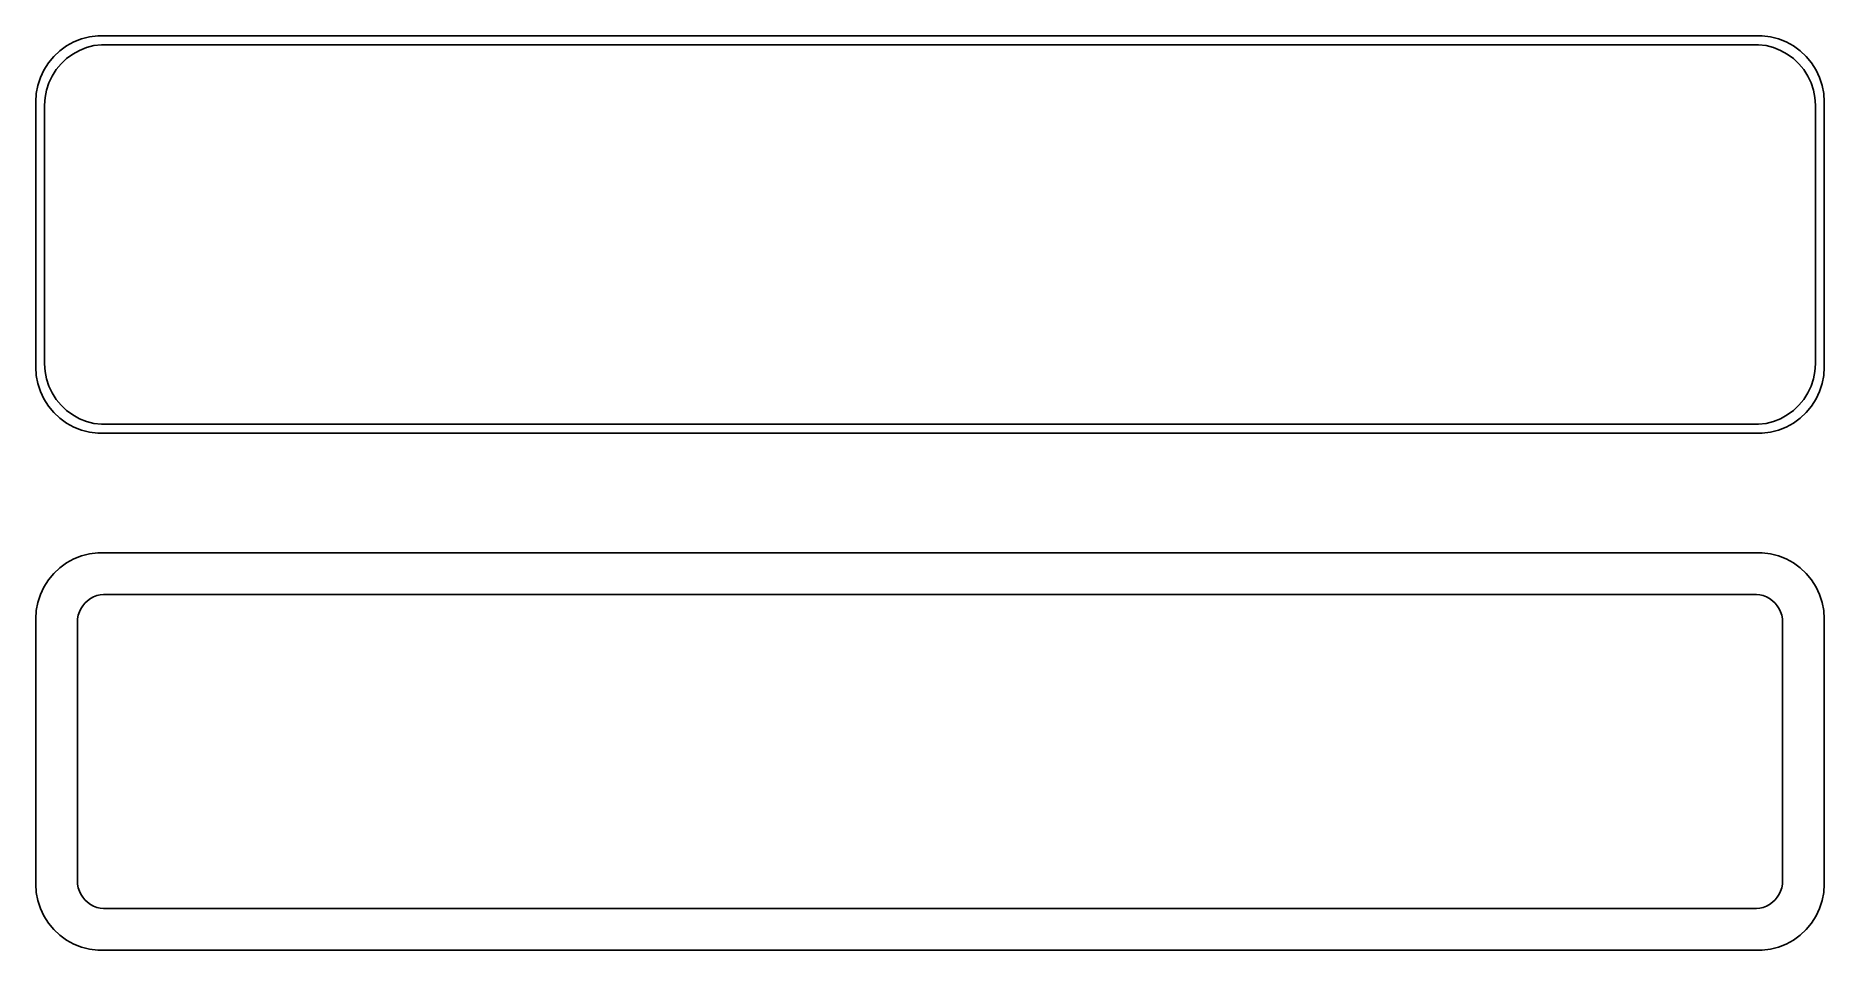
# Model space of a CAD drawing. Header units: metres. Extents: x -68 to 68, y 63 to 132.
import ezdxf

# ---------------------------------------------------------------- set-up
doc = ezdxf.new("R2010")
doc.units = ezdxf.units.M

msp = doc.modelspace()

# ---------------------------------------------------------------- linework, layer by layer
for p, q in [((-65.1791, 131.222), (-65.6871, 130.853)), ((-64.6289, 131.524), (-65.1791, 131.222)), ((-64.0451, 131.755), (-64.6289, 131.524)), ((-64.1994, 130.893), (-63.6648, 131.104)), ((-63.4369, 131.911), (-64.0451, 131.755)), ((-63.6648, 131.104), (-63.1079, 131.247)), ((-62.8139, 131.99), (-63.4369, 131.911)), ((-63.1079, 131.247), (-62.5375, 131.319)), ((62.8139, 131.99), (-62.8139, 131.99)), ((-62.5375, 131.319), (62.5375, 131.319)), ((62.5375, 131.319), (63.1079, 131.247)), ((63.4369, 131.911), (62.8139, 131.99)), ((63.1079, 131.247), (63.6648, 131.104)), ((64.0451, 131.755), (63.4369, 131.911)), ((63.6648, 131.104), (64.1994, 130.893)), ((64.6289, 131.524), (64.0451, 131.755)), ((65.1791, 131.222), (64.6289, 131.524)), ((65.6871, 130.853), (65.1791, 131.222)), ((-66.5451, 129.939), (-66.8815, 129.409)), ((-66.1448, 130.423), (-66.5451, 129.939)), ((-65.6871, 130.853), (-66.1448, 130.423)), ((-65.954, 129.441), (-65.5875, 129.884)), ((-65.5875, 129.884), (-65.1684, 130.278)), ((-65.1684, 130.278), (-64.7032, 130.616)), ((-64.7032, 130.616), (-64.1994, 130.893)), ((64.1994, 130.893), (64.7032, 130.616)), ((64.7032, 130.616), (65.1684, 130.278)), ((65.1684, 130.278), (65.5875, 129.884)), ((65.5875, 129.884), (65.954, 129.441)), ((66.1448, 130.423), (65.6871, 130.853)), ((66.5451, 129.939), (66.1448, 130.423)), ((66.8815, 129.409), (66.5451, 129.939)), ((-67.1489, 128.841), (-67.3429, 128.243)), ((-66.8815, 129.409), (-67.1489, 128.841)), ((-66.6846, 127.889), (-66.5069, 128.435)), ((-66.5069, 128.435), (-66.2621, 128.956)), ((-66.2621, 128.956), (-65.954, 129.441)), ((65.954, 129.441), (66.2621, 128.956)), ((66.2621, 128.956), (66.5069, 128.435)), ((66.5069, 128.435), (66.6846, 127.889)), ((67.1489, 128.841), (66.8815, 129.409)), ((67.3429, 128.243), (67.1489, 128.841)), ((-67.4606, 127.627), (-67.5, 127)), ((-67.5, 127), (-67.5, 107)), ((-67.3429, 128.243), (-67.4606, 127.627)), ((-66.8284, 126.75), (-66.7923, 127.324)), ((-66.7923, 127.324), (-66.6846, 127.889)), ((66.6846, 127.889), (66.7923, 127.324)), ((66.7923, 127.324), (66.8284, 126.75)), ((67.4606, 127.627), (67.3429, 128.243)), ((67.5, 127), (67.4606, 127.627)), ((67.5, 107), (67.5, 127)), ((-66.8284, 107.25), (-66.8284, 126.75)), ((66.8284, 126.75), (66.8284, 107.25)), ((-67.5, 107), (-67.4606, 106.373)), ((-66.7923, 106.676), (-66.8284, 107.25)), ((-66.6846, 106.111), (-66.7923, 106.676)), ((66.7923, 106.676), (66.6846, 106.111)), ((66.8284, 107.25), (66.7923, 106.676)), ((67.4606, 106.373), (67.5, 107)), ((-67.4606, 106.373), (-67.3429, 105.757)), ((-67.3429, 105.757), (-67.1489, 105.159)), ((-66.5069, 105.565), (-66.6846, 106.111)), ((-66.2621, 105.044), (-66.5069, 105.565)), ((66.5069, 105.565), (66.2621, 105.044)), ((66.6846, 106.111), (66.5069, 105.565)), ((67.1489, 105.159), (67.3429, 105.757)), ((67.3429, 105.757), (67.4606, 106.373)), ((-67.1489, 105.159), (-66.8815, 104.591)), ((-66.8815, 104.591), (-66.5451, 104.061)), ((-66.5451, 104.061), (-66.1448, 103.577)), ((-65.954, 104.559), (-66.2621, 105.044)), ((-65.5875, 104.116), (-65.954, 104.559)), ((-65.1684, 103.722), (-65.5875, 104.116)), ((65.5875, 104.116), (65.1684, 103.722)), ((65.954, 104.559), (65.5875, 104.116)), ((66.2621, 105.044), (65.954, 104.559)), ((66.1448, 103.577), (66.5451, 104.061)), ((66.5451, 104.061), (66.8815, 104.591)), ((66.8815, 104.591), (67.1489, 105.159)), ((-66.1448, 103.577), (-65.6871, 103.147)), ((-65.6871, 103.147), (-65.1791, 102.778)), ((-65.1791, 102.778), (-64.6289, 102.476)), ((-64.7032, 103.384), (-65.1684, 103.722)), ((-64.1994, 103.107), (-64.7032, 103.384)), ((-63.6648, 102.896), (-64.1994, 103.107)), ((-63.1079, 102.753), (-63.6648, 102.896)), ((-62.5375, 102.681), (-63.1079, 102.753)), ((62.5375, 102.681), (-62.5375, 102.681)), ((63.1079, 102.753), (62.5375, 102.681)), ((63.6648, 102.896), (63.1079, 102.753)), ((64.1994, 103.107), (63.6648, 102.896)), ((64.7032, 103.384), (64.1994, 103.107)), ((64.6289, 102.476), (65.1791, 102.778)), ((65.1684, 103.722), (64.7032, 103.384)), ((65.1791, 102.778), (65.6871, 103.147)), ((65.6871, 103.147), (66.1448, 103.577)), ((-64.6289, 102.476), (-64.0451, 102.245)), ((-64.0451, 102.245), (-63.4369, 102.089)), ((-63.4369, 102.089), (-62.8139, 102.01)), ((-62.8139, 102.01), (62.8139, 102.01)), ((62.8139, 102.01), (63.4369, 102.089)), ((63.4369, 102.089), (64.0451, 102.245)), ((64.0451, 102.245), (64.6289, 102.476)), ((-65.6871, 91.8526), (-66.1448, 91.4227)), ((-65.1791, 92.2216), (-65.6871, 91.8526)), ((-64.6289, 92.5241), (-65.1791, 92.2216)), ((-64.0451, 92.7553), (-64.6289, 92.5241)), ((-63.4369, 92.9114), (-64.0451, 92.7553)), ((-62.8139, 92.9901), (-63.4369, 92.9114)), ((62.8139, 92.9901), (-62.8139, 92.9901)), ((63.4369, 92.9114), (62.8139, 92.9901)), ((64.0451, 92.7553), (63.4369, 92.9114)), ((64.6289, 92.5241), (64.0451, 92.7553)), ((65.1791, 92.2216), (64.6289, 92.5241)), ((65.6871, 91.8526), (65.1791, 92.2216)), ((66.1448, 91.4227), (65.6871, 91.8526)), ((-66.5451, 90.9389), (-66.8815, 90.4088)), ((-66.1448, 91.4227), (-66.5451, 90.9389)), ((66.5451, 90.9389), (66.1448, 91.4227)), ((66.8815, 90.4088), (66.5451, 90.9389)), ((-67.3429, 89.2434), (-67.4606, 88.6267)), ((-67.1489, 89.8406), (-67.3429, 89.2434)), ((-66.8815, 90.4088), (-67.1489, 89.8406)), ((-63.9567, 88.99), (-63.7879, 89.1941)), ((-63.7879, 89.1941), (-63.5947, 89.3755)), ((-63.5947, 89.3755), (-63.3804, 89.5312)), ((-63.3804, 89.5312), (-63.1482, 89.6588)), ((-63.1482, 89.6588), (-62.9019, 89.7564)), ((-62.9019, 89.7564), (-62.6453, 89.8223)), ((-62.6453, 89.8223), (-62.3825, 89.8555)), ((-62.3825, 89.8555), (62.3825, 89.8555)), ((62.3825, 89.8555), (62.6453, 89.8223)), ((62.6453, 89.8223), (62.9019, 89.7564)), ((62.9019, 89.7564), (63.1482, 89.6588)), ((63.1482, 89.6588), (63.3804, 89.5312)), ((63.3804, 89.5312), (63.5947, 89.3755)), ((63.5947, 89.3755), (63.7879, 89.1941)), ((63.7879, 89.1941), (63.9567, 88.99)), ((67.1489, 89.8406), (66.8815, 90.4088)), ((67.3429, 89.2434), (67.1489, 89.8406)), ((67.4606, 88.6267), (67.3429, 89.2434)), ((-67.4606, 88.6267), (-67.5, 88)), ((-67.5, 88), (-67.5, 68)), ((-64.3596, 87.75), (-64.343, 88.0144)), ((-64.3596, 68.25), (-64.3596, 87.75)), ((-64.343, 88.0144), (-64.2934, 88.2746)), ((-64.2934, 88.2746), (-64.2115, 88.5266)), ((-64.2115, 88.5266), (-64.0987, 88.7663)), ((-64.0987, 88.7663), (-63.9567, 88.99)), ((63.9567, 88.99), (64.0987, 88.7663)), ((64.0987, 88.7663), (64.2115, 88.5266)), ((64.2115, 88.5266), (64.2934, 88.2746)), ((64.2934, 88.2746), (64.343, 88.0144)), ((64.343, 88.0144), (64.3596, 87.75)), ((64.3596, 87.75), (64.3596, 68.25)), ((67.5, 88), (67.4606, 88.6267)), ((67.5, 68), (67.5, 88)), ((-67.5, 68), (-67.4606, 67.3733)), ((-64.343, 67.9856), (-64.3596, 68.25)), ((-64.2934, 67.7254), (-64.343, 67.9856)), ((-64.2115, 67.4734), (-64.2934, 67.7254)), ((64.2934, 67.7254), (64.2115, 67.4734)), ((64.343, 67.9856), (64.2934, 67.7254)), ((64.3596, 68.25), (64.343, 67.9856)), ((67.4606, 67.3733), (67.5, 68)), ((-67.4606, 67.3733), (-67.3429, 66.7566)), ((-67.3429, 66.7566), (-67.1489, 66.1594)), ((-67.1489, 66.1594), (-66.8815, 65.5912)), ((-64.0987, 67.2337), (-64.2115, 67.4734)), ((-63.9567, 67.01), (-64.0987, 67.2337)), ((-63.7879, 66.8059), (-63.9567, 67.01)), ((-63.5947, 66.6245), (-63.7879, 66.8059)), ((-63.3804, 66.4688), (-63.5947, 66.6245)), ((-63.1482, 66.3412), (-63.3804, 66.4688)), ((-62.9019, 66.2436), (-63.1482, 66.3412)), ((-62.6453, 66.1777), (-62.9019, 66.2436)), ((-62.3825, 66.1445), (-62.6453, 66.1777)), ((62.6453, 66.1777), (62.3825, 66.1445)), ((62.9019, 66.2436), (62.6453, 66.1777)), ((63.1482, 66.3412), (62.9019, 66.2436)), ((63.3804, 66.4688), (63.1482, 66.3412)), ((63.5947, 66.6245), (63.3804, 66.4688)), ((63.7879, 66.8059), (63.5947, 66.6245)), ((63.9567, 67.01), (63.7879, 66.8059)), ((64.0987, 67.2337), (63.9567, 67.01)), ((64.2115, 67.4734), (64.0987, 67.2337)), ((66.8815, 65.5912), (67.1489, 66.1594)), ((67.1489, 66.1594), (67.3429, 66.7566)), ((67.3429, 66.7566), (67.4606, 67.3733)), ((-66.8815, 65.5912), (-66.5451, 65.0611)), ((-66.5451, 65.0611), (-66.1448, 64.5773)), ((62.3825, 66.1445), (-62.3825, 66.1445)), ((66.1448, 64.5773), (66.5451, 65.0611)), ((66.5451, 65.0611), (66.8815, 65.5912)), ((-66.1448, 64.5773), (-65.6871, 64.1474)), ((-65.6871, 64.1474), (-65.1791, 63.7784)), ((-65.1791, 63.7784), (-64.6289, 63.4759)), ((-64.6289, 63.4759), (-64.0451, 63.2447)), ((64.0451, 63.2447), (64.6289, 63.4759)), ((64.6289, 63.4759), (65.1791, 63.7784)), ((65.1791, 63.7784), (65.6871, 64.1474)), ((65.6871, 64.1474), (66.1448, 64.5773)), ((-64.0451, 63.2447), (-63.4369, 63.0886)), ((-63.4369, 63.0886), (-62.8139, 63.0099)), ((-62.8139, 63.0099), (62.8139, 63.0099)), ((62.8139, 63.0099), (63.4369, 63.0886)), ((63.4369, 63.0886), (64.0451, 63.2447))]:
    msp.add_line(p, q)

doc.saveas('drawing.dxf')
